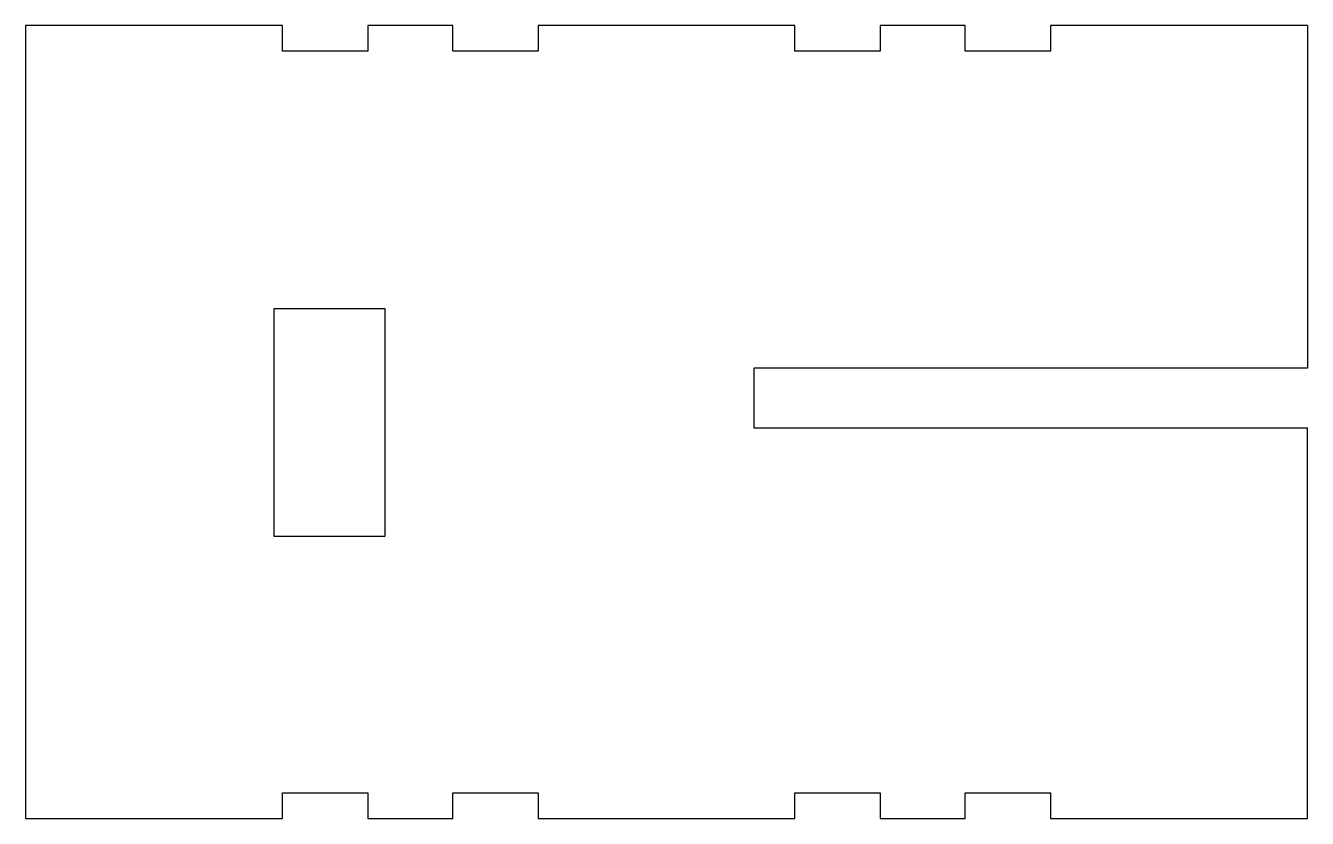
# Model space of a CAD drawing. Extents: x -108 to 42, y -19 to 74.
import ezdxf

# ---------------------------------------------------------------- set-up
doc = ezdxf.new("R2010")
doc.units = 0
doc.header["$MEASUREMENT"] = 0
doc.layers.get('0').update_dxf_attribs({"linetype": 'CONTINUOUS'})

# ---------------------------------------------------------------- blocks, each defined once
blk = doc.blocks.new('SHAPE2DVIEW002')
at = {"color": 1}
for p, q in [((-78.06, 74), (-108.23, 74)), ((-108.23, 74), (-108.23, -19)), ((-78.06, 70.99), (-78.06, 74)), ((-58.06, 74), (-68.06, 74)), ((-68.06, 74), (-68.06, 70.99)), ((-58.06, 70.99), (-58.06, 74)), ((-17.9, 74), (-48.06, 74)), ((-48.06, 74), (-48.06, 70.99)), ((-17.9, 70.99), (-17.9, 74)), ((2.1, 74), (-7.9, 74)), ((-7.9, 74), (-7.9, 70.99)), ((2.1, 70.99), (2.1, 74)), ((42.27, 74), (12.1, 74)), ((12.1, 74), (12.1, 70.99)), ((42.27, 74), (42.27, 33.8)), ((-68.06, 70.99), (-78.06, 70.99)), ((-48.06, 70.99), (-58.06, 70.99)), ((-7.9, 70.99), (-17.9, 70.99)), ((12.1, 70.99), (2.1, 70.99)), ((-79.06, 14.05), (-79.06, 40.83)), ((-79.06, 40.83), (-66.06, 40.83)), ((-66.06, 40.83), (-66.06, 14.05)), ((-22.73, 33.8), (-22.73, 26.8)), ((42.27, 33.8), (-22.73, 33.8)), ((-22.73, 26.8), (42.27, 26.8)), ((42.27, -19), (42.27, 26.8)), ((-66.06, 14.05), (-79.06, 14.05)), ((-78.06, -19), (-78.06, -16)), ((-78.06, -16), (-68.06, -16)), ((-68.06, -16), (-68.06, -19)), ((-58.06, -19), (-58.06, -16)), ((-58.06, -16), (-48.06, -16)), ((-48.06, -16), (-48.06, -19)), ((-17.9, -19), (-17.9, -16)), ((-17.9, -16), (-7.9, -16)), ((-7.9, -16), (-7.9, -19)), ((2.1, -19), (2.1, -16)), ((2.1, -16), (12.1, -16)), ((12.1, -16), (12.1, -19)), ((-108.23, -19), (-78.06, -19)), ((-68.06, -19), (-58.06, -19)), ((-48.06, -19), (-17.9, -19)), ((-7.9, -19), (2.1, -19)), ((12.1, -19), (42.27, -19))]:
    blk.add_line(p, q, dxfattribs=at)

msp = doc.modelspace()

# ---------------------------------------------------------------- block references
at = {"color": 1}
msp.add_blockref('SHAPE2DVIEW002', (0, 0), dxfattribs=at)

doc.saveas('drawing.dxf')
